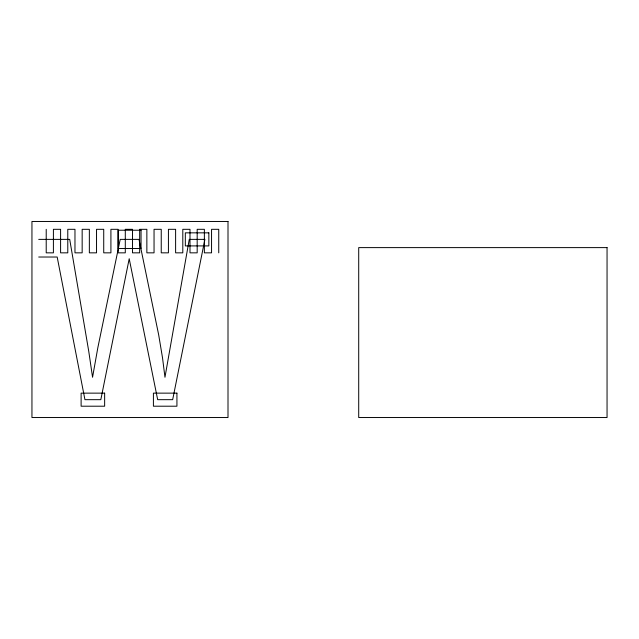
<?xml version="1.0" encoding="UTF-8"?>
<svg xmlns="http://www.w3.org/2000/svg" width="639" height="639" viewBox="0 0 639 639"><rect width="100%" height="100%" fill="white"/><g stroke="black" fill="none" stroke-linecap="round" stroke-linejoin="round"><path stroke-width="0.96" d="M38.715 239.377L69.707 239.377L88.757 351.346L92.559 377.258L97.823 347.768L120.22 239.377L138.99 239.377L158.672 334.82L162.53 357.896L164.966 377.258L189.264 239.377L204.903 239.377L172.666 399.671L157.673 399.671L129.206 258.731L100.818 399.671L84.939 399.671L57.183 257.022L38.715 257.022M218.746 252.844L218.746 229.313L211.557 229.313L211.557 252.844L204.368 252.844L204.368 229.313L197.179 229.313L197.179 252.844L189.991 252.844L189.991 229.313L182.802 229.313L182.802 252.844L175.613 252.844L175.613 229.313L168.424 229.313L168.424 252.844L161.236 252.844L161.236 229.313L154.047 229.313L154.047 252.844L146.858 252.844L146.858 229.313L139.669 229.313L139.669 252.844L132.481 252.844L132.481 229.313L125.292 229.313L125.292 252.844L118.103 252.844L118.103 229.313L110.914 229.313L110.914 252.844L103.726 252.844L103.726 229.313L96.537 229.313L96.537 252.844L89.348 252.844L89.348 229.313L82.159 229.313L82.159 252.844L74.971 252.844L74.971 229.313L67.782 229.313L67.782 252.844L60.593 252.844L60.593 229.313L53.404 229.313L53.404 252.844L46.216 252.844L46.216 229.313M228.003 221.469L31.95 221.469L31.95 417.531L228.003 417.531L228.003 221.469M141.043 230.224L118.167 230.224L118.167 248.523L141.043 248.523L141.043 230.224M208.849 232.844L185.326 232.844L185.326 245.911L208.849 245.911L208.849 232.844M607.05 247.612L358.711 247.612L358.711 417.531L607.05 417.531L607.05 247.612M104.644 393.137L81.113 393.137L81.113 406.204L104.644 406.204L104.644 393.137M176.931 393.137L153.408 393.137L153.408 406.204L176.931 406.204L176.931 393.137"/></g></svg>
